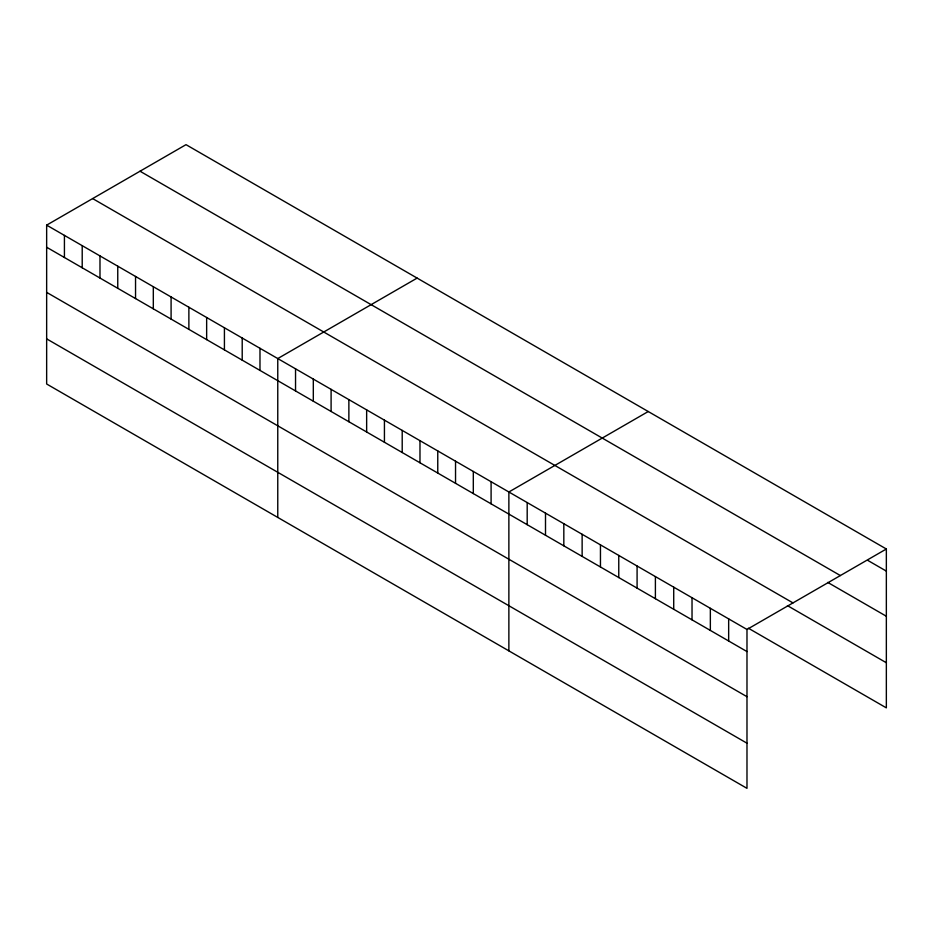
<?xml version="1.0" encoding="UTF-8"?>
<svg xmlns="http://www.w3.org/2000/svg" width="933" height="933" viewBox="0 0 933 933"><rect width="100%" height="100%" fill="white"/><g stroke="black" fill="none" stroke-linecap="round" stroke-linejoin="round"><path stroke-width="1.4" d="M46.65 225.133L746.983 629.46L746.983 788.338L46.65 383.999L46.65 225.133L186.017 144.662L886.35 549.001L886.35 707.867L748.371 628.212M417.121 278.092L277.766 358.564L277.766 517.43M648.237 411.523L508.87 491.994L508.87 650.861M746.983 629.46L886.35 549.001M868.028 560.535L886.35 571.113M140.02 171.217L840.365 575.556M827.734 582.402L886.35 616.246M92.635 198.577L792.98 602.905M787.44 605.634L886.35 662.745M46.65 247.245L746.983 651.572M46.65 292.367L746.983 696.706M46.65 338.866L746.983 743.204M728.661 618.882L728.661 641.006M710.351 608.316L710.351 630.428M692.029 597.738L692.029 619.85M673.719 587.16L673.719 609.272M655.398 576.582L655.398 598.706M637.087 566.016L637.087 588.128M618.766 555.438L618.766 577.55M600.455 544.86L600.455 566.972M582.134 534.282L582.134 556.406M563.824 523.716L563.824 545.828M545.502 513.138L545.502 535.25M527.192 502.56L527.192 524.673M491.096 481.72L491.096 503.843M473.311 471.457L473.311 493.58M455.537 461.194L455.537 483.317M437.764 450.931L437.764 473.043M419.978 440.668L419.978 462.78M402.205 430.405L402.205 452.517M384.431 420.142L384.431 442.254M366.646 409.879L366.646 431.991M348.872 399.616L348.872 421.728M331.098 389.353L331.098 411.465M313.313 379.09L313.313 401.202M295.539 368.827L295.539 390.939M259.98 348.289L259.98 370.413M242.207 338.026L242.207 360.15M224.421 327.763L224.421 349.887M206.648 317.5L206.648 339.612M188.874 307.237L188.874 329.349M171.089 296.974L171.089 319.086M153.315 286.711L153.315 308.823M135.542 276.448L135.542 298.56M117.756 266.185L117.756 288.297M99.983 255.922L99.983 278.034M82.209 245.659L82.209 267.771M64.424 235.396L64.424 257.508"/></g></svg>
